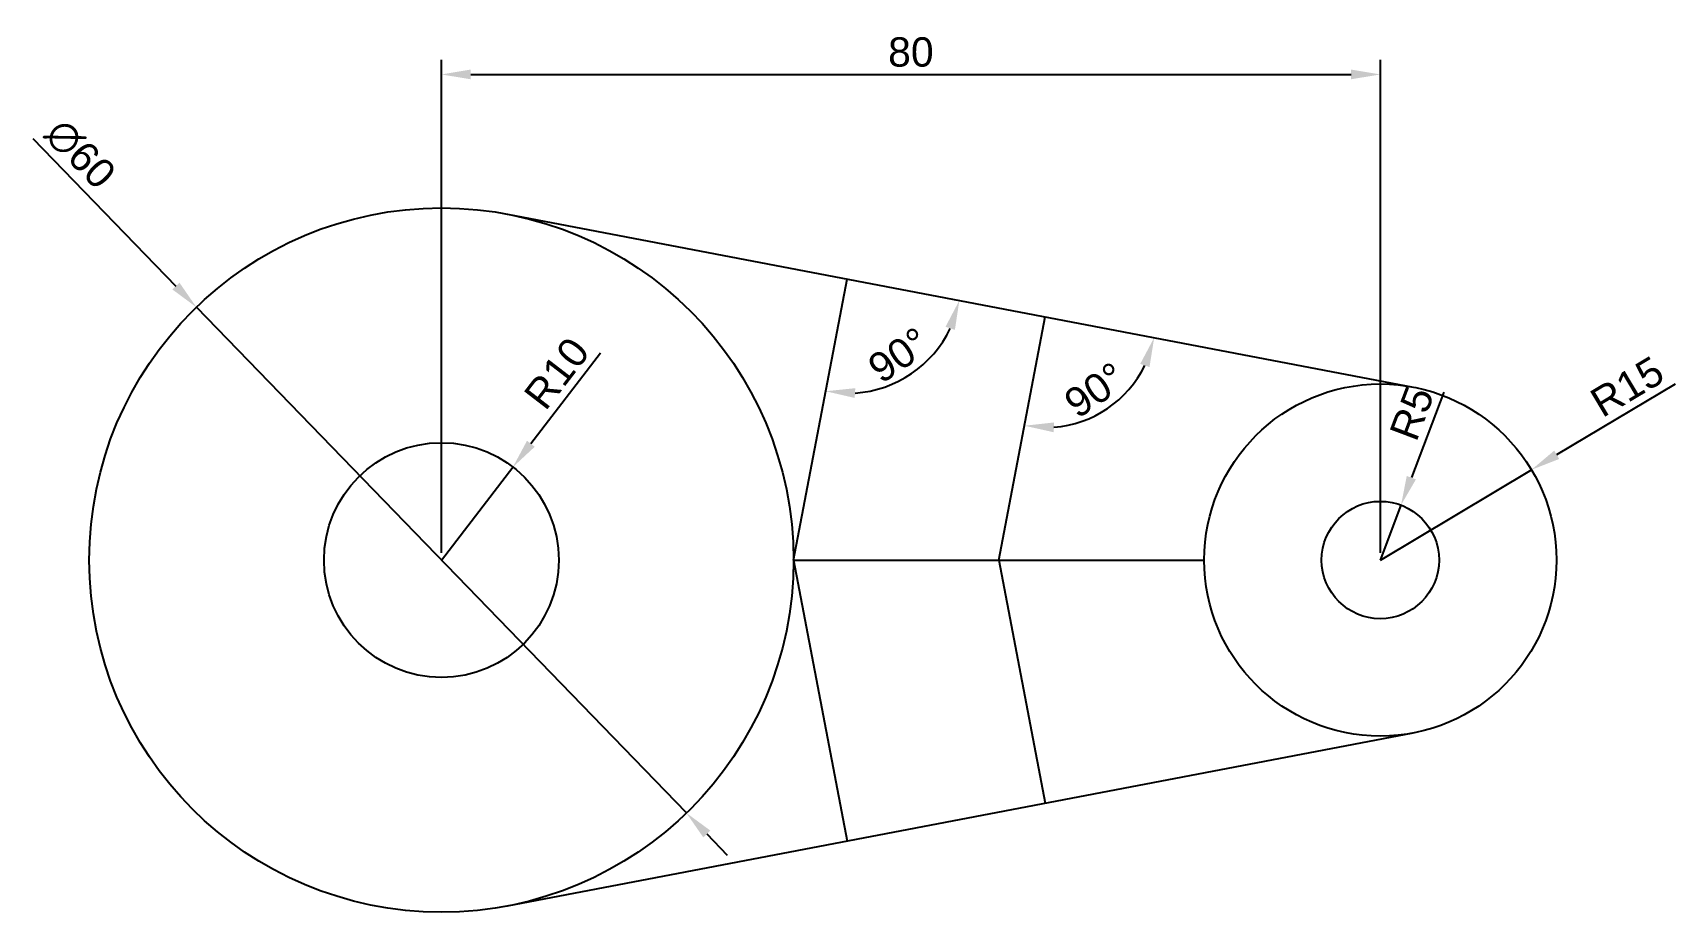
# Model space of a CAD drawing. Header units: millimetres. Extents: x 2640 to 2780, y 1622 to 1697.
import ezdxf

# ---------------------------------------------------------------- set-up
doc = ezdxf.new("R2010")
doc.units = ezdxf.units.MM
doc.styles.get("Standard").update_dxf_attribs({"font": 'arial.ttf'})
doc.dimstyles.new('ISO-25', dxfattribs={"dimtxt": 2.5, "dimasz": 2.5, "dimexe": 1.25, "dimexo": 0.625, "dimtad": 1, "dimtxsty": 'Standard', "dimcen": 2.5, "dimadec": 0, "dimazin": 0, "dimtfac": 1, "dimtmove": 0, "dimatfit": 3, "dimfxl": 1, "dimarcsym": 0})

# ---------------------------------------------------------------- blocks, each defined once
blk = doc.blocks.new('*D2')
at = {"color": 0, "lineweight": -2, "transparency": 16777216}
for p, q in [((2640.37, 1688.14), (2652.56, 1675.56)), ((2696.05, 1630.67), (2654.3, 1673.76)), ((2697.79, 1628.88), (2699.53, 1627.08))]:
    blk.add_line(p, q, dxfattribs=at)
at = {"color": 0, "transparency": 16777216}
for points in [[(2652.86, 1675.85), (2652.26, 1675.27), (2654.3, 1673.76)], [(2698.09, 1629.17), (2697.49, 1628.59), (2696.05, 1630.67)]]:
    blk.add_solid(points, dxfattribs=at)
at = {"layer": 'Defpoints', "color": 0, "transparency": 16777216}
for p in [(2654.3, 1673.76), (2696.05, 1630.67)]:
    blk.add_point(p, dxfattribs=at)
at = {"color": 0, "transparency": 16777216, "insert": (2644.41, 1686.81), "char_height": 2.5, "attachment_point": 5, "rotation": 314.0956}
blk.add_mtext('∅60', dxfattribs=at)
blk = doc.blocks.new('*D3')
at = {"color": 0, "lineweight": -2, "transparency": 16777216}
for p, q in [((2688.72, 1669.83), (2682.8, 1662.13)), ((2675.18, 1652.22), (2681.27, 1660.14))]:
    blk.add_line(p, q, dxfattribs=at)
at = {"color": 0, "transparency": 16777216}
blk.add_solid([(2682.47, 1662.38), (2683.13, 1661.87), (2681.27, 1660.14)], dxfattribs=at)
at = {"layer": 'Defpoints', "color": 0, "transparency": 16777216}
for p in [(2681.27, 1660.14), (2675.18, 1652.22)]:
    blk.add_point(p, dxfattribs=at)
at = {"color": 0, "transparency": 16777216, "insert": (2685.01, 1668.13), "char_height": 2.5, "attachment_point": 5, "rotation": 52.4324}
blk.add_mtext('R10', dxfattribs=at)
blk = doc.blocks.new('*D4')
at = {"color": 0, "lineweight": -2, "transparency": 16777216}
for p, q in [((2780.3, 1667.21), (2770.2, 1661.19)), ((2755.18, 1652.22), (2768.06, 1659.91))]:
    blk.add_line(p, q, dxfattribs=at)
at = {"color": 0, "transparency": 16777216}
blk.add_solid([(2769.99, 1661.54), (2770.42, 1660.83), (2768.06, 1659.91)], dxfattribs=at)
at = {"layer": 'Defpoints', "color": 0, "transparency": 16777216}
for p in [(2768.06, 1659.91), (2755.18, 1652.22)]:
    blk.add_point(p, dxfattribs=at)
at = {"color": 0, "transparency": 16777216, "insert": (2776.21, 1666.99), "char_height": 2.5, "attachment_point": 5, "rotation": 30.8292}
blk.add_mtext('R15', dxfattribs=at)
blk = doc.blocks.new('*D5')
at = {"color": 0, "lineweight": -2, "transparency": 16777216}
for p, q in [((2760.58, 1666.53), (2757.82, 1659.24)), ((2755.18, 1652.22), (2756.94, 1656.9))]:
    blk.add_line(p, q, dxfattribs=at)
at = {"color": 0, "transparency": 16777216}
blk.add_solid([(2757.43, 1659.38), (2758.21, 1659.09), (2756.94, 1656.9)], dxfattribs=at)
at = {"layer": 'Defpoints', "color": 0, "transparency": 16777216}
for p in [(2756.94, 1656.9), (2755.18, 1652.22)]:
    blk.add_point(p, dxfattribs=at)
at = {"color": 0, "transparency": 16777216, "insert": (2757.87, 1664.72), "char_height": 2.5, "attachment_point": 5, "rotation": 69.3259}
blk.add_mtext('R5', dxfattribs=at)
blk = doc.blocks.new('*D6')
at = {"color": 0, "lineweight": -2, "transparency": 16777216}
blk.add_arc((2709.75, 1676.16), 9.74, 273.9452, 334.4409, dxfattribs=at)
at = {"color": 0, "transparency": 16777216}
for points in [[(2718.13, 1672.09), (2718.93, 1671.83), (2719.31, 1674.34)], [(2710.39, 1666.03), (2710.44, 1666.86), (2707.92, 1666.6)]]:
    blk.add_solid(points, dxfattribs=at)
at = {"layer": 'Defpoints', "color": 0, "transparency": 16777216}
for p in [(2680.8, 1681.69), (2709.75, 1676.16), (2712.95, 1666.97), (2757.99, 1666.95), (2705.18, 1652.22)]:
    blk.add_point(p, dxfattribs=at)
at = {"color": 0, "transparency": 16777216, "insert": (2714.15, 1669.68), "char_height": 2.5, "attachment_point": 5, "rotation": 34.1931}
blk.add_mtext('90°', dxfattribs=at)
blk = doc.blocks.new('*D7')
at = {"color": 0, "lineweight": -2, "transparency": 16777216}
blk.add_arc((2726.63, 1672.94), 9.44, 274.405, 333.9812, dxfattribs=at)
at = {"color": 0, "transparency": 16777216}
for points in [[(2734.72, 1668.93), (2735.51, 1668.66), (2735.91, 1671.17)], [(2727.33, 1663.11), (2727.38, 1663.94), (2724.86, 1663.66)]]:
    blk.add_solid(points, dxfattribs=at)
at = {"layer": 'Defpoints', "color": 0, "transparency": 16777216}
for p in [(2680.8, 1681.69), (2726.63, 1672.94), (2757.99, 1666.95), (2729.74, 1664.02), (2722.68, 1652.22)]:
    blk.add_point(p, dxfattribs=at)
at = {"color": 0, "transparency": 16777216, "insert": (2730.87, 1666.7), "char_height": 2.5, "attachment_point": 5, "rotation": 34.1931}
blk.add_mtext('90°', dxfattribs=at)
blk = doc.blocks.new('*D8')
at = {"color": 0, "lineweight": -2, "transparency": 16777216}
for p, q in [((2675.18, 1652.84), (2675.18, 1694.84)), ((2755.18, 1652.84), (2755.18, 1694.84)), ((2677.68, 1693.59), (2752.68, 1693.59))]:
    blk.add_line(p, q, dxfattribs=at)
at = {"color": 0, "transparency": 16777216}
for points in [[(2677.68, 1694.01), (2677.68, 1693.18), (2675.18, 1693.59)], [(2752.68, 1694.01), (2752.68, 1693.18), (2755.18, 1693.59)]]:
    blk.add_solid(points, dxfattribs=at)
at = {"layer": 'Defpoints', "color": 0, "transparency": 16777216}
for p in [(2755.18, 1693.59), (2675.18, 1652.22), (2755.18, 1652.22)]:
    blk.add_point(p, dxfattribs=at)
at = {"color": 0, "transparency": 16777216, "insert": (2715.18, 1695.49), "char_height": 2.5, "attachment_point": 5}
blk.add_mtext('80', dxfattribs=at)

msp = doc.modelspace()

# ---------------------------------------------------------------- linework, layer by layer
for p, q in [((2680.802, 1681.686), (2757.989, 1666.952)), ((2705.177, 1652.218), (2709.747, 1676.161)), ((2722.677, 1652.218), (2726.632, 1672.938)), ((2705.177, 1652.218), (2740.177, 1652.218)), ((2705.177, 1652.218), (2709.747, 1628.276)), ((2722.677, 1652.218), (2726.632, 1631.499)), ((2680.802, 1622.75), (2757.989, 1637.484))]:
    msp.add_line(p, q)
for centre, radius in [((2675.177, 1652.218), 30), ((2755.177, 1652.218), 15), ((2675.177, 1652.218), 10), ((2755.177, 1652.218), 5)]:
    msp.add_circle(centre, radius)

# ---------------------------------------------------------------- dimensions: what is measured, and where the dimension line sits
at = {"color": 1}
dim = msp.add_linear_dim(base=(2755.177, 1693.594), p1=(2675.177, 1652.218), p2=(2755.177, 1652.218), dimstyle='ISO-25', dxfattribs=at)
dim.commit()
dim.dimension.update_dxf_attribs({"geometry": '*D8', "text_midpoint": (2715.177, 1695.495)})
dim = msp.add_diameter_dim_2p(p1=(2696.052, 1630.673), p2=(2654.301, 1673.764), dimstyle='ISO-25', dxfattribs=at)
dim.commit()
dim.dimension.update_dxf_attribs({"geometry": '*D2', "text_midpoint": (2642.992, 1685.436), "dimtype": 163})
for base, line1, picture, middle in [((2712.948, 1666.965), ((2705.177, 1652.218), (2709.747, 1676.161)), '*D6', (2714.15, 1669.68)), ((2729.736, 1664.019), ((2722.677, 1652.218), (2726.632, 1672.938)), '*D7', (2730.87, 1666.699))]:
    dim = msp.add_angular_dim_2l(base=base, line1=line1, line2=((2680.802, 1681.686), (2757.989, 1666.952)), dimstyle='ISO-25', dxfattribs=at)
    dim.commit()
    dim.dimension.update_dxf_attribs({"geometry": picture, "text_midpoint": middle})
for center, mpoint, picture, middle in [((2675.177, 1652.218), (2681.274, 1660.145), '*D3', (2685.014, 1668.127)), ((2755.177, 1652.218), (2756.942, 1656.896), '*D5', (2757.869, 1664.723))]:
    dim = msp.add_radius_dim(center=center, mpoint=mpoint, dimstyle='ISO-25', dxfattribs=at)
    dim.commit()
    dim.dimension.update_dxf_attribs({"geometry": picture, "text_midpoint": middle})
dim = msp.add_radius_dim(center=(2755.177, 1652.218), mpoint=(2768.057, 1659.905), dimstyle='ISO-25', dxfattribs=at)
dim.commit()
dim.dimension.update_dxf_attribs({"geometry": '*D4', "text_midpoint": (2777.187, 1665.355), "dimtype": 164})

doc.saveas('drawing.dxf')
